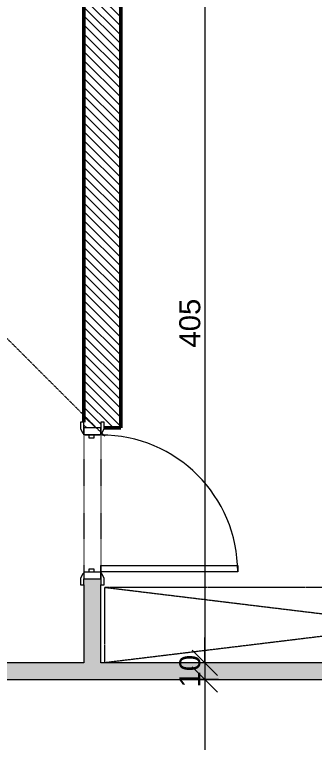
# Model space of a CAD drawing. Header units: centimetres. Extents: x -5566 to 5867, y -120 to 4683.
# Drawn here: x -2408.9 to -2230.2, y 933 to 1367 of the extents above; entities that cross this region are included whole.
import ezdxf

# ---------------------------------------------------------------- set-up
doc = ezdxf.new("R2010")
doc.units = ezdxf.units.CM
doc.linetypes.add('Dash', pattern=[0.6, 0.3, -0.3])
doc.linetypes.add('Hidden_2', pattern=[0.6, 0.4, -0.2])
for name, color, linetype, lineweight in [('A-ANNO-DIMS', 211, 'Continuous', 5), ('A-DOOR', 31, 'Continuous', 13), ('A-DOOR-FRAM', 31, 'Continuous', 15), ('A-DOOR-HDLN', 31, 'Dash', 15), ('A-FLOR-OVHD', 1, 'Hidden_2', 18), ('A-WALL-PATT', 111, 'Continuous', 20), ('I-WALL', 2, 'Continuous', 13)]:
    doc.layers.add(name, color=color, linetype=linetype, lineweight=lineweight)
doc.styles.add('Arial', font='arial.ttf', dxfattribs={"height": 12.5})
doc.dimstyles.new('100_200_2_5mm_Arial_cm', dxfattribs={"dimscale": 30.48, "dimtxt": 12.753242, "dimasz": 0.492126, "dimexe": 0.328084, "dimexo": 0.0625, "dimgap": 0.082021, "dimtad": 1, "dimdec": 0, "dimzin": 0, "dimdsep": 46, "dimtxsty": 'Arial', "dimblk1": 'OBLIQUE', "dimblk2": 'OBLIQUE', "dimsah": 1, "dimcen": 0.09, "dimdle": 0.328084, "dimazin": 0, "dimtfac": 1, "dimtdec": 4, "dimtix": 1, "dimtmove": 0, "dimatfit": 3, "dimfxl": 0.328084, "dimfxlon": 1, "dimtvp": 1, "dimtolj": 1, "dimtzin": 0, "dimlwd": 15, "dimlwe": 15, "dimarcsym": 2})

# ---------------------------------------------------------------- blocks, each defined once
blk = doc.blocks.new('AR_Int_Wood_Single - W90H210-1280878-Level _9_00')
at = {"layer": 'A-DOOR', "lineweight": 15}
for p, q in [((37, 5), (37, 86.6)), ((37, 86.6), (40.8, 86.6)), ((40.8, 86.6), (40.8, 5)), ((-45, 5), (-41, 5)), ((-41, 5), (-41, -5)), ((40.8, 5), (37, 5)), ((41, 5), (41, -5)), ((45, 5), (41, 5)), ((-41, -5), (-45, -5)), ((41, -5), (45, -5))]:
    blk.add_line(p, q, dxfattribs=at)
at = {"layer": 'A-DOOR'}
blk.add_arc((40.8, 5), 81.6, 90, 180, dxfattribs=at)
at = {"layer": 'A-DOOR-FRAM'}
for p, q in [((-44.5, 7), (-48.5, 7)), ((-48.5, 7), (-48.5, 5)), ((-48.5, 5), (-45, 5)), ((-41.9, 5.6), (-44.5, 7)), ((44.5, 7), (41.9, 5.6)), ((48.5, 7), (44.5, 7)), ((45, 5), (48.5, 5)), ((48.5, 5), (48.5, 7)), ((-39.1, 1), (-41, 1)), ((-39.1, -2.2), (-39.1, 1)), ((41, 1), (39.1, 1)), ((39.1, 1), (39.1, -2.2)), ((-41, -2.2), (-39.1, -2.2)), ((39.1, -2.2), (41, -2.2)), ((-48.5, -5), (-48.5, -7)), ((-45, -5), (-48.5, -5)), ((-48.5, -7), (-44.5, -7)), ((-44.5, -7), (-41.9, -5.6)), ((41.9, -5.6), (44.5, -7)), ((44.5, -7), (48.5, -7)), ((48.5, -5), (45, -5)), ((48.5, -7), (48.5, -5))]:
    blk.add_line(p, q, dxfattribs=at)
at = {"layer": 'A-DOOR-FRAM', "lineweight": 13}
for p, q in [((-41, 5), (-45, 5)), ((-45, 5), (-45, -5)), ((-41, -5), (-41, 5)), ((45, 5), (41, 5)), ((41, 5), (41, -5)), ((45, -5), (45, 5)), ((-45, -5), (-41, -5)), ((41, -5), (45, -5))]:
    blk.add_line(p, q, dxfattribs=at)
at = {"layer": 'A-DOOR-FRAM'}
for centre, start, end in [((-42.3, 4.9), 7.125, 60.2551), ((42.3, 4.9), 119.7449, 172.875), ((-42.3, -4.9), 299.7449, 352.875), ((42.3, -4.9), 187.125, 240.2551)]:
    blk.add_arc(centre, 0.806, start, end, dxfattribs=at)
at = {"layer": 'A-DOOR-HDLN'}
for p, q in [((-45, 5), (45, 5)), ((-45, -5), (45, -5))]:
    blk.add_line(p, q, dxfattribs=at)
blk = doc.blocks.new('_Oblique')
at = {"color": 0, "linetype": 'ByBlock', "lineweight": -2}
blk.add_line((-0.5, -0.5), (0.5, 0.5), dxfattribs=at)
blk = doc.blocks.new('DIMBLOCK11-Level _9_00')
at = {"layer": 'A-ANNO-DIMS', "color": 0, "lineweight": 15, "transparency": 16777216}
for p, q in [((-2295.48, 1395.49), (-2295.48, 970.49)), ((-2287.39, 1385.49), (-2305.48, 1385.49)), ((-2287.39, 980.49), (-2305.48, 980.49))]:
    blk.add_line(p, q, dxfattribs=at)
at = {"layer": 'Defpoints', "color": 0, "transparency": 16777216}
for p in [(-2285.48, 1385.49), (-2295.48, 980.49), (-2285.48, 980.49)]:
    blk.add_point(p, dxfattribs=at)
at = {"layer": 'A-ANNO-DIMS', "color": 0, "lineweight": 15, "transparency": 16777216, "xscale": 15, "yscale": 15, "zscale": 15}
for p, rotation in [((-2295.48, 1385.49), 90), ((-2295.48, 980.49), 270)]:
    blk.add_blockref('_Oblique', p, dxfattribs=dict(at, rotation=rotation))
at = {"layer": 'A-ANNO-DIMS', "color": 0, "lineweight": 15, "transparency": 16777216, "insert": (-2304.37, 1182.99), "char_height": 12.5, "width": 34.6103, "attachment_point": 5, "rotation": 90, "style": 'Arial'}
blk.add_mtext('\\A1;405', dxfattribs=at)
blk = doc.blocks.new('DIMBLOCK12-Level _9_00')
at = {"layer": 'A-ANNO-DIMS', "color": 0, "lineweight": 15, "transparency": 16777216}
for p, q in [((-2295.48, 980.49), (-2295.48, 995.49)), ((-2287.39, 980.49), (-2305.48, 980.49)), ((-2295.48, 980.49), (-2295.48, 970.49)), ((-2287.39, 970.49), (-2305.48, 970.49)), ((-2295.48, 970.49), (-2295.48, 955.49))]:
    blk.add_line(p, q, dxfattribs=at)
at = {"layer": 'Defpoints', "color": 0, "transparency": 16777216}
for p in [(-2285.48, 980.49), (-2295.48, 970.49), (-2285.48, 970.49)]:
    blk.add_point(p, dxfattribs=at)
at = {"layer": 'A-ANNO-DIMS', "color": 0, "lineweight": 15, "transparency": 16777216, "xscale": 15, "yscale": 15, "zscale": 15}
for p, rotation in [((-2295.48, 980.49), 270), ((-2295.48, 970.49), 90)]:
    blk.add_blockref('_Oblique', p, dxfattribs=dict(at, rotation=rotation))
at = {"layer": 'A-ANNO-DIMS', "color": 0, "lineweight": 15, "transparency": 16777216, "insert": (-2304.37, 975.49), "char_height": 12.5, "width": 23.0736, "attachment_point": 5, "rotation": 90, "style": 'Arial'}
blk.add_mtext('\\A1;10', dxfattribs=at)
blk = doc.blocks.new('DIMBLOCK13-Level _9_00')
at = {"layer": 'A-ANNO-DIMS', "color": 0, "lineweight": 15, "transparency": 16777216}
for p, q in [((-2295.48, 980.49), (-2295.48, 207.99)), ((-2287.39, 970.49), (-2305.48, 970.49)), ((-2303.58, 217.99), (-2285.48, 217.99))]:
    blk.add_line(p, q, dxfattribs=at)
at = {"layer": 'Defpoints', "color": 0, "transparency": 16777216}
for p in [(-2285.48, 970.49), (-2305.48, 217.99), (-2295.48, 217.99)]:
    blk.add_point(p, dxfattribs=at)
at = {"layer": 'A-ANNO-DIMS', "color": 0, "lineweight": 15, "transparency": 16777216, "xscale": 15, "yscale": 15, "zscale": 15}
for p, rotation in [((-2295.48, 970.49), 90), ((-2295.48, 217.99), 270)]:
    blk.add_blockref('_Oblique', p, dxfattribs=dict(at, rotation=rotation))
at = {"layer": 'A-ANNO-DIMS', "color": 0, "lineweight": 15, "transparency": 16777216, "insert": (-2304.37, 594.24), "char_height": 12.5, "width": 34.6103, "attachment_point": 5, "rotation": 90, "style": 'Arial'}
blk.add_mtext('\\A1;753', dxfattribs=at)

msp = doc.modelspace()

# ---------------------------------------------------------------- hatches: boundary and pattern name
at = {"layer": 'A-WALL-PATT', "lineweight": 13}
h = msp.add_hatch(dxfattribs=at)
h.set_pattern_fill('FP_1', color=8, angle=-90, style=0, pattern_type=2)
h.set_pattern_definition([(315, (-4985, 4190.492), (2.6516504, 2.6516504), [])])
h.paths.add_polyline_path([(-2367.5, 1123.99), (-2367.5, 1120.49), (-2357.5, 1120.49), (-2357.5, 1123.99), (-2355.5, 1123.99), (-2355.5, 1120.49), (-2345.5, 1120.49), (-2345.5, 1657.49), (-2355.5, 1657.49), (-2355.5, 1653.99), (-2357.5, 1653.99), (-2357.5, 1657.49), (-2367.5, 1657.49), (-2367.5, 1237.37)], flags=0)
msp.add_hatch(color=256, dxfattribs=at).paths.add_polyline_path([(-2367.5, 980.49), (-2357.5, 980.49), (-2357.5, 1030.49), (-2367.5, 1030.49), (-2367.5, 1006.99)], flags=0)
h = msp.add_hatch(color=256, dxfattribs=at)
h.paths.add_polyline_path([(-2565, 980.49), (-2565, 970.49), (-2545, 970.49), (-2545, 980.49)], flags=0)
h.paths.add_polyline_path([(-2445, 970.49), (-2012.5, 970.49), (-2012.5, 980.49), (-2445, 980.49)], flags=0)

# ---------------------------------------------------------------- linework, layer by layer
at = {"layer": 'A-FLOR-OVHD'}
for p, q in [((-2567.5, 1327.99), (-2355, 1115.49)), ((-2355, 980.49), (-2355, 1025.49)), ((-2355, 1025.49), (-1985, 1025.49)), ((-1985, 1025.49), (-2355, 980.49)), ((-2355, 1025.49), (-1985, 980.49)), ((-1985, 980.49), (-2355, 980.49))]:
    msp.add_line(p, q, dxfattribs=at)
at = {"layer": 'I-WALL', "lineweight": 50}
for p, q in [((-2367.5, 1653.99), (-2367.5, 1123.99)), ((-2345.5, 1120.49), (-2345.5, 1385.49)), ((-2355.5, 1120.49), (-2345.5, 1120.49))]:
    msp.add_line(p, q, dxfattribs=at)
at = {"layer": 'I-WALL', "lineweight": 20}
for p, q in [((-2367.5, 1026.99), (-2367.5, 980.49)), ((-2357.5, 980.49), (-2357.5, 1026.99)), ((-2367.5, 980.49), (-2445, 980.49)), ((-2012.5, 980.49), (-2357.5, 980.49)), ((-2445, 970.49), (-2012.5, 970.49))]:
    msp.add_line(p, q, dxfattribs=at)

# ---------------------------------------------------------------- block references
at = {"layer": 'A-DOOR', "rotation": 270}
msp.add_blockref('AR_Int_Wood_Single - W90H210-1280878-Level _9_00', (-2362.5, 1075.49), dxfattribs=at)

# ---------------------------------------------------------------- dimensions: what is measured, and where the dimension line sits
at = {"layer": 'A-ANNO-DIMS', "lineweight": 15}
for base, p1, p2, override, picture, middle in [((-2295.48, 980.49), (-2285.48, 1385.49), (-2285.48, 980.49), {"dimpost": '<>', "dimfxl": 405}, 'DIMBLOCK11-Level _9_00', (-2304.37, 1182.99)), ((-2295.48, 970.49), (-2285.48, 980.49), (-2285.48, 970.49), {"dimpost": '<>', "dimfxl": 10}, 'DIMBLOCK12-Level _9_00', (-2304.37, 975.49)), ((-2295.48371936, 217.99172688), (-2285.48371936, 970.49172688), (-2305.48371936, 217.99172688), {"dimpost": '<>', "dimfxl": 752.765734}, 'DIMBLOCK13-Level _9_00', (-2304.37014501, 594.24172688))]:
    dim = msp.add_linear_dim(base=base, p1=p1, p2=p2, angle=270, dimstyle='100_200_2_5mm_Arial_cm', override=override, dxfattribs=at)
    dim.commit()
    dim.dimension.update_dxf_attribs({"geometry": picture, "text_midpoint": middle})

doc.saveas('drawing.dxf')
